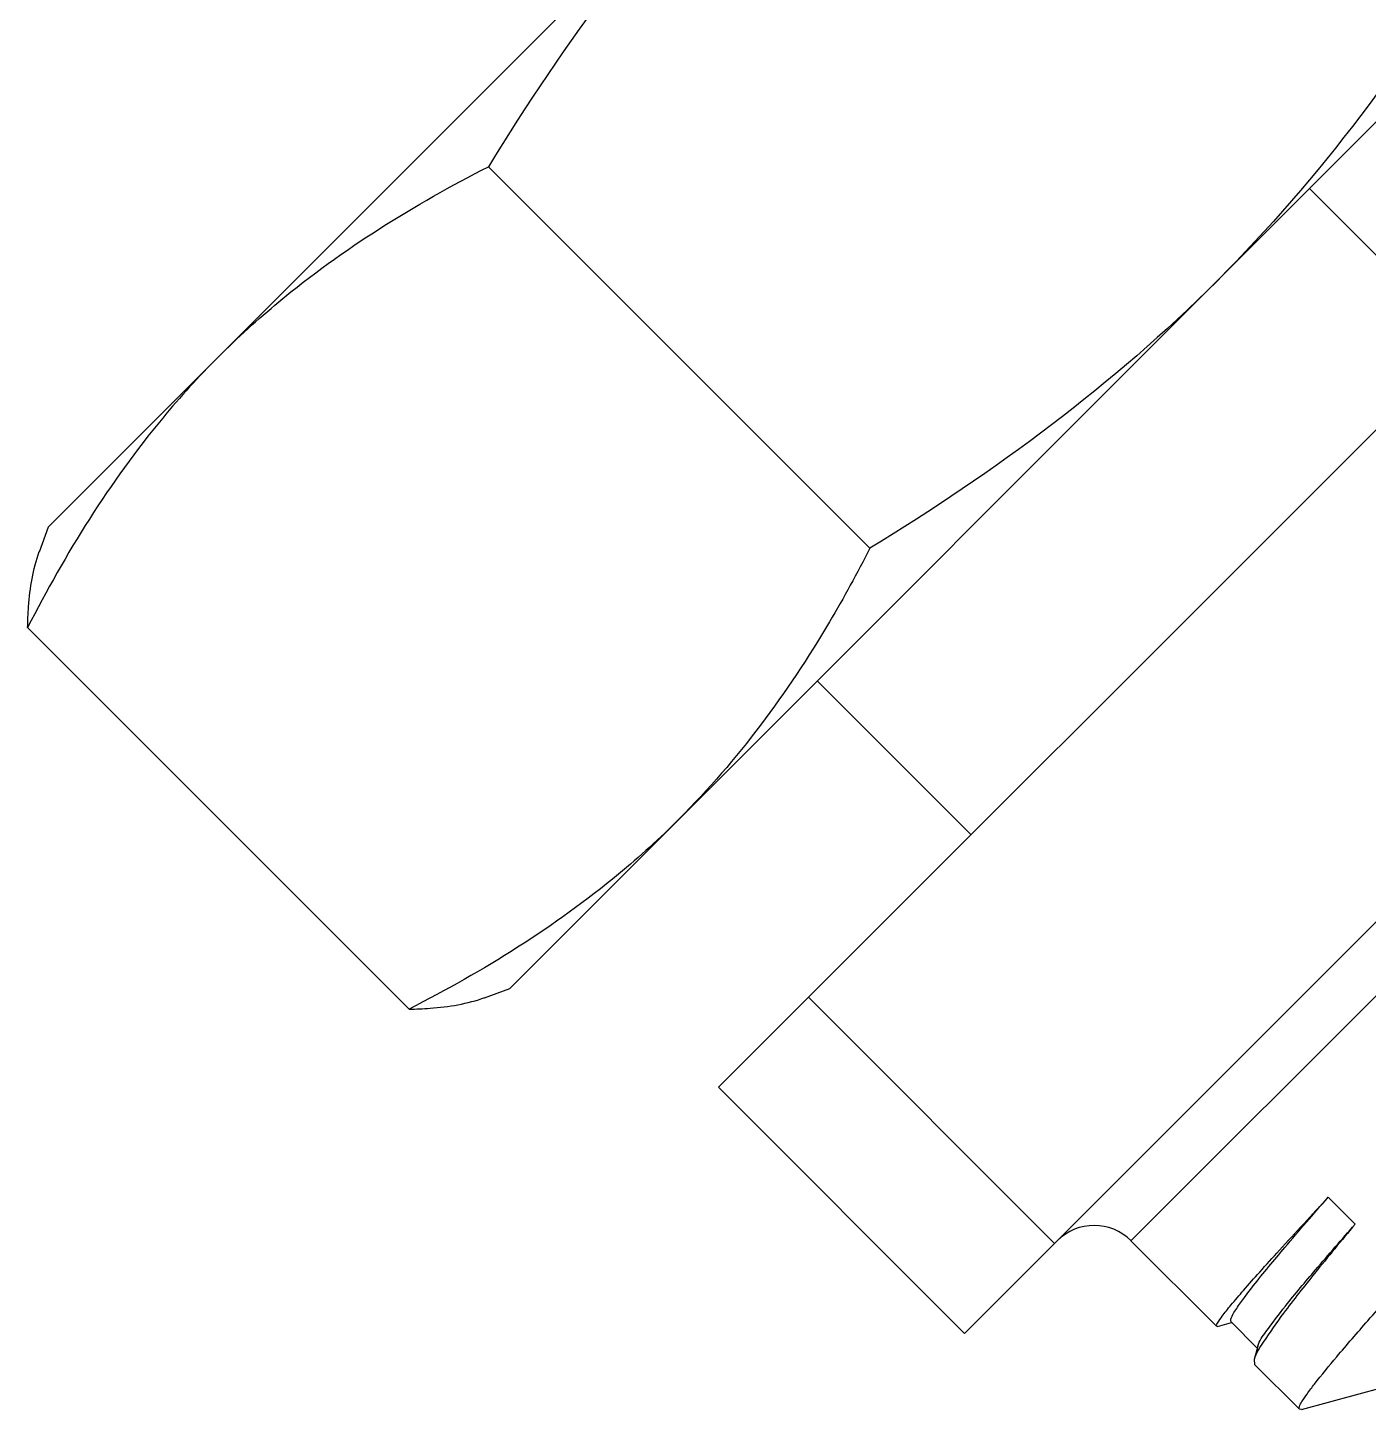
# Model space of a CAD drawing. Extents: x 1382187 to 1725648, y 860327 to 1571294.
# Drawn here: x 1512376.9 to 1512570.5, y 1238553.3 to 1238752.7 of the extents above; entities that cross this region are included whole.
import ezdxf

# ---------------------------------------------------------------- set-up
doc = ezdxf.new("R2010")
doc.units = 0
doc.header["$LTSCALE"] = 1000
doc.header["$MEASUREMENT"] = 0

msp = doc.modelspace()

# ---------------------------------------------------------------- linework, layer by layer
at = {"linetype": 'Continuous'}
for p, q in [((1512539.77, 1238840.55), (1512379.87, 1238680.64)), ((1512606.4, 1238773.92), (1512446.5, 1238614.01)), ((1512476.66, 1238599.76), (1512620.66, 1238743.75)), ((1512443.43, 1238732.66), (1512498.52, 1238677.57)), ((1512561.98, 1238729.5), (1512584.19, 1238707.29)), ((1512512.19, 1238564.22), (1512656.19, 1238708.22)), ((1512536.22, 1238577.59), (1512642.83, 1238684.19)), ((1512379.87, 1238680.64), (1512378.54, 1238677)), ((1512376.89, 1238666.13), (1512431.98, 1238611.04)), ((1512490.91, 1238658.43), (1512513.12, 1238636.22)), ((1512442.86, 1238612.69), (1512446.5, 1238614.01)), ((1512489.64, 1238612.74), (1512525.18, 1238577.2)), ((1512476.66, 1238599.76), (1512512.19, 1238564.22)), ((1512564.7, 1238583.87), (1512568.58, 1238579.98)), ((1512548.57, 1238565.24), (1512536.22, 1238577.59)), ((1512548.71, 1238565.23), (1512548.57, 1238565.24)), ((1512548.71, 1238565.23), (1512550.71, 1238565.77)), ((1512550.68, 1238565.89), (1512554.46, 1238562.11)), ((1512554.54, 1238562.39), (1512554.02, 1238560.44)), ((1512554.02, 1238560.44), (1512554.07, 1238559.74)), ((1512560.54, 1238553.27), (1512554.07, 1238559.74)), ((1512560.83, 1238553.25), (1512572.56, 1238556.4)), ((1512560.83, 1238553.25), (1512560.54, 1238553.27))]:
    msp.add_line(p, q, dxfattribs=at)
msp.add_arc((1512530.89, 1238572.26), 7.54, 45, 135, dxfattribs=at)
for points in [[(1512482.01, 1238782.78), (1512467.1, 1238767.87), (1512454.4, 1238750.67), (1512443.43, 1238732.66)], [(1512587.22, 1238766.27), (1512576.25, 1238748.26), (1512563.54, 1238731.06), (1512548.64, 1238716.15)], [(1512548.64, 1238716.15), (1512533.73, 1238701.24), (1512516.52, 1238688.54), (1512498.52, 1238677.57)]]:
    msp.add_open_spline(points, degree=3, dxfattribs=at)
for points, knots in [([(1512404.39, 1238705.16), (1512407.19, 1238707.96), (1512419.01, 1238718.72), (1512432.75, 1238727.2), (1512443.43, 1238732.66)], [0, 0, 0, 0, 0.248254, 1, 1, 1, 1]), ([(1512404.39, 1238705.16), (1512401.59, 1238702.36), (1512390.84, 1238690.54), (1512382.35, 1238676.81), (1512376.89, 1238666.13)], [0, 0, 0, 0, 0.248254, 1, 1, 1, 1]), ([(1512376.89, 1238666.13), (1512376.91, 1238667.13), (1512377.06, 1238670.83), (1512377.66, 1238674.56), (1512378.58, 1238677.1)], [0, 0, 0, 0, 0.270862, 1, 1, 1, 1]), ([(1512498.52, 1238677.57), (1512496.68, 1238673.98), (1512489.06, 1238659.98), (1512479.44, 1238646.96), (1512471.02, 1238638.54)], [0, 0, 0, 0, 0.25305, 1, 1, 1, 1]), ([(1512471.02, 1238638.54), (1512468.22, 1238635.73), (1512456.4, 1238624.98), (1512442.67, 1238616.5), (1512431.98, 1238611.04)], [0, 0, 0, 0, 0.248254, 1, 1, 1, 1]), ([(1512431.98, 1238611.04), (1512432.99, 1238611.05), (1512436.69, 1238611.2), (1512440.41, 1238611.8), (1512442.95, 1238612.72)], [0, 0, 0, 0, 0.270862, 1, 1, 1, 1]), ([(1512560.54, 1238553.27), (1512560.45, 1238553.36), (1512560.58, 1238553.84), (1512560.97, 1238554.49), (1512561.73, 1238555.62), (1512563.37, 1238557.77), (1512566.3, 1238561.32), (1512570.77, 1238566.46), (1512576.38, 1238572.76), (1512582.97, 1238580.04), (1512590.35, 1238588.11), (1512595.52, 1238593.72), (1512598.2, 1238596.63)], [0, 0, 0, 0, 0.006349, 0.020563, 0.043389, 0.074837, 0.162857, 0.282397, 0.430243, 0.602357, 0.794039, 1, 1, 1, 1]), ([(1512548.57, 1238565.24), (1512548.46, 1238565.35), (1512548.91, 1238566.01), (1512549.47, 1238566.88), (1512550.84, 1238568.52), (1512552.61, 1238570.6), (1512554.96, 1238573.25), (1512559.02, 1238577.74), (1512562.33, 1238581.33), (1512564.7, 1238583.87)], [0, 0, 0, 0, 0.018878, 0.068916, 0.150826, 0.263937, 0.407062, 0.578714, 1, 1, 1, 1]), ([(1512550.68, 1238565.89), (1512550.56, 1238566.02), (1512550.77, 1238566.7), (1512551.33, 1238567.62), (1512552.43, 1238569.23), (1512554.78, 1238572.27), (1512558.92, 1238577.26), (1512562.58, 1238581.47), (1512564.7, 1238583.87)], [0, 0, 0, 0, 0.022497, 0.073733, 0.155945, 0.268763, 0.581618, 1, 1, 1, 1]), ([(1512568.58, 1238579.98), (1512566.61, 1238577.63), (1512563.13, 1238573.4), (1512558.63, 1238567.75), (1512555.73, 1238563.63), (1512554.26, 1238561.35), (1512554.02, 1238560.44)], [0, 0, 0, 0, 0.376713, 0.674345, 0.883812, 1, 1, 1, 1]), ([(1512554.54, 1238562.39), (1512554.74, 1238563.15), (1512556.18, 1238565.09), (1512558.91, 1238568.74), (1512563.28, 1238573.89), (1512566.66, 1238577.8), (1512568.58, 1238579.98)], [0, 0, 0, 0, 0.105343, 0.311665, 0.613119, 1, 1, 1, 1])]:
    msp.add_open_spline(points, degree=3, knots=knots, dxfattribs=at)

doc.saveas('drawing.dxf')
